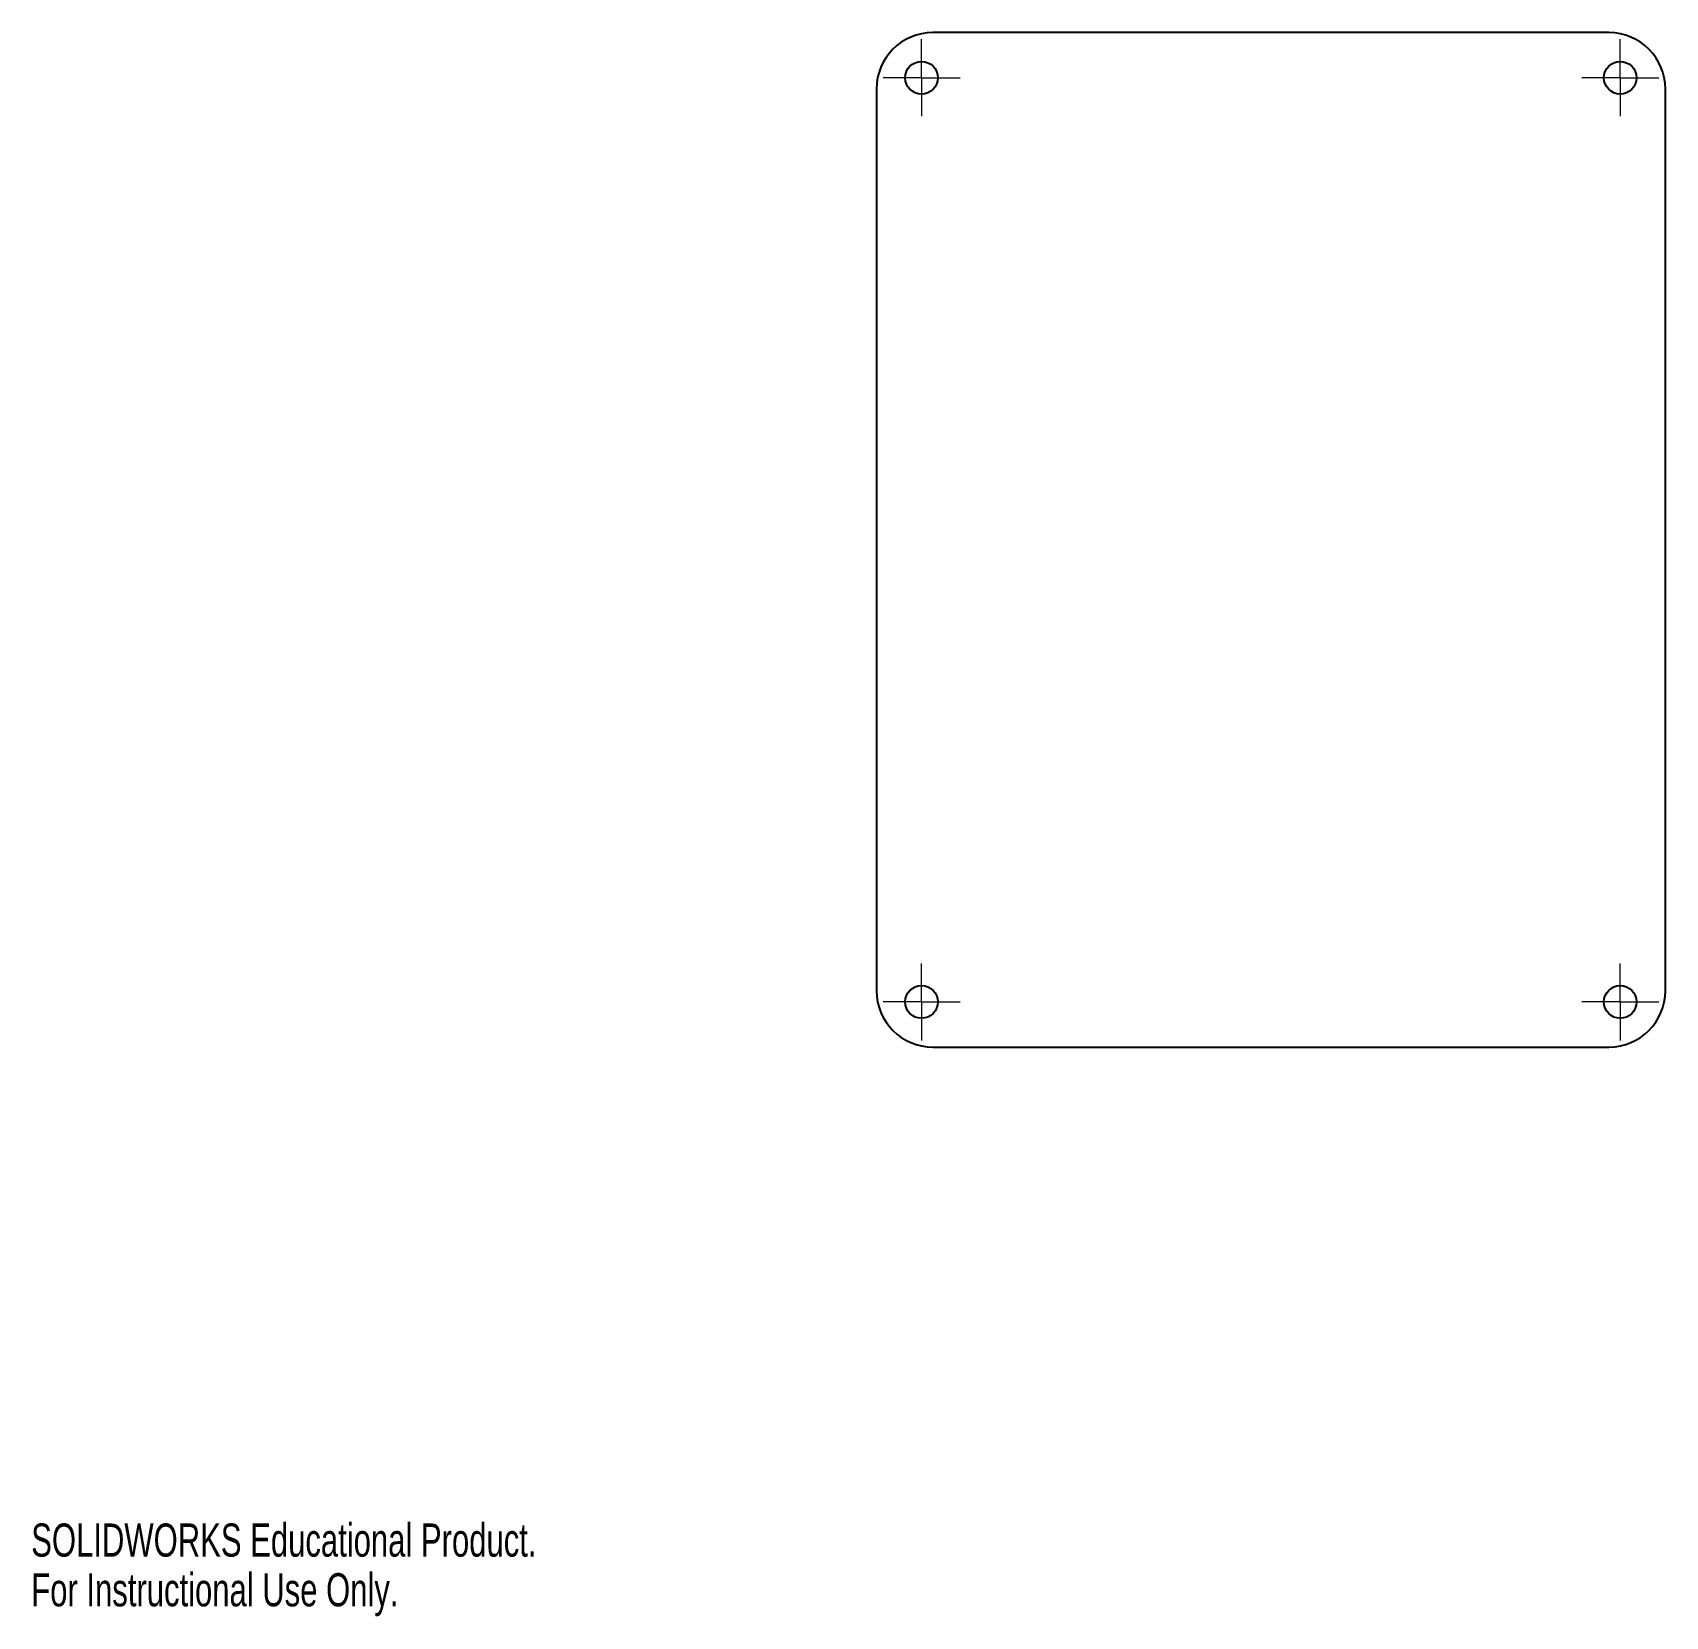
# Model space of a CAD drawing. Header units: inches. Extents: x 0.01 to 7.25, y 0 to 7.02.
import ezdxf

# ---------------------------------------------------------------- set-up
doc = ezdxf.new("R2010")
doc.units = ezdxf.units.IN
doc.header["$MEASUREMENT"] = 0
doc.styles.add('SLDTEXTSTYLE0', font='TXT', dxfattribs={"width": 0.7})

# ---------------------------------------------------------------- blocks, each defined once
blk = doc.blocks.new('SW_CENTERMARKSYMBOL_0')
at = {"color": 0, "linetype": 'Continuous', "lineweight": 18}
for p, q in [((0, 0.0984), (0, 0.1709)), ((0, 0), (0, 0.0984)), ((-0.0984, 0), (-0.1709, 0)), ((0, 0), (-0.0984, 0)), ((0, 0), (0, -0.0984)), ((0, 0), (0.0984, 0)), ((0.0984, 0), (0.1709, 0)), ((0, -0.0984), (0, -0.1709))]:
    blk.add_line(p, q, dxfattribs=at)
blk = doc.blocks.new('SW_CENTERMARKSYMBOL_1')
at = {"color": 0, "linetype": 'Continuous', "lineweight": 18}
for p, q in [((0, 0.0984), (0, 0.1709)), ((0, 0), (0, 0.0984)), ((-0.0984, 0), (-0.1709, 0)), ((0, 0), (-0.0984, 0)), ((0, 0), (0, -0.0984)), ((0, 0), (0.0984, 0)), ((0.0984, 0), (0.1709, 0)), ((0, -0.0984), (0, -0.1709))]:
    blk.add_line(p, q, dxfattribs=at)
blk = doc.blocks.new('SW_CENTERMARKSYMBOL_2')
at = {"color": 0, "linetype": 'Continuous', "lineweight": 18}
for p, q in [((0, 0.0984), (0, 0.1709)), ((0, 0), (0, 0.0984)), ((-0.0984, 0), (-0.1709, 0)), ((0, 0), (-0.0984, 0)), ((0, 0), (0, -0.0984)), ((0, 0), (0.0984, 0)), ((0.0984, 0), (0.1709, 0)), ((0, -0.0984), (0, -0.1709))]:
    blk.add_line(p, q, dxfattribs=at)
blk = doc.blocks.new('SW_CENTERMARKSYMBOL_3')
at = {"color": 0, "linetype": 'Continuous', "lineweight": 18}
for p, q in [((0, 0.0984), (0, 0.1709)), ((0, 0), (0, 0.0984)), ((-0.0984, 0), (-0.1709, 0)), ((0, 0), (-0.0984, 0)), ((0, 0), (0, -0.0984)), ((0, 0), (0.0984, 0)), ((0.0984, 0), (0.1709, 0)), ((0, -0.0984), (0, -0.1709))]:
    blk.add_line(p, q, dxfattribs=at)

msp = doc.modelspace()

# ---------------------------------------------------------------- linework, layer by layer
at = {"color": 7, "linetype": 'Continuous', "lineweight": 25}
for p, q in [((7, 7.0238), (4, 7.0238)), ((3.75, 6.7738), (3.75, 2.7738)), ((7.25, 2.7738), (7.25, 6.7738)), ((4, 2.5238), (7, 2.5238))]:
    msp.add_line(p, q, dxfattribs=at)
for centre in [(3.95, 6.8238), (7.05, 6.8238), (3.95, 2.7238), (7.05, 2.7238)]:
    msp.add_circle(centre, 0.0725, dxfattribs=at)
for centre, start, end in [((4, 6.7738), 90, 180), ((7, 6.7738), 0, 90), ((4, 2.7738), 180, 270), ((7, 2.7738), 270, 0)]:
    msp.add_arc(centre, 0.25, start, end, dxfattribs=at)

# ---------------------------------------------------------------- block references
at = {"color": 7, "linetype": 'Continuous', "lineweight": 0}
for name, p in [('SW_CENTERMARKSYMBOL_0', (3.95, 6.8238)), ('SW_CENTERMARKSYMBOL_3', (7.05, 6.8238)), ('SW_CENTERMARKSYMBOL_2', (3.95, 2.7238)), ('SW_CENTERMARKSYMBOL_1', (7.05, 2.7238))]:
    msp.add_blockref(name, p, dxfattribs=at)

# ---------------------------------------------------------------- texts
at = {"color": 7, "linetype": 'Continuous', "char_height": 0.14705, "attachment_point": 1, "style": 'SLDTEXTSTYLE0'}
for s, insert in [('SOLIDWORKS Educational Product.', (0, 0.4101)), ('For Instructional Use Only.', (0, 0.1896))]:
    msp.add_mtext(s, dxfattribs=dict(at, insert=insert))

doc.saveas('drawing.dxf')
